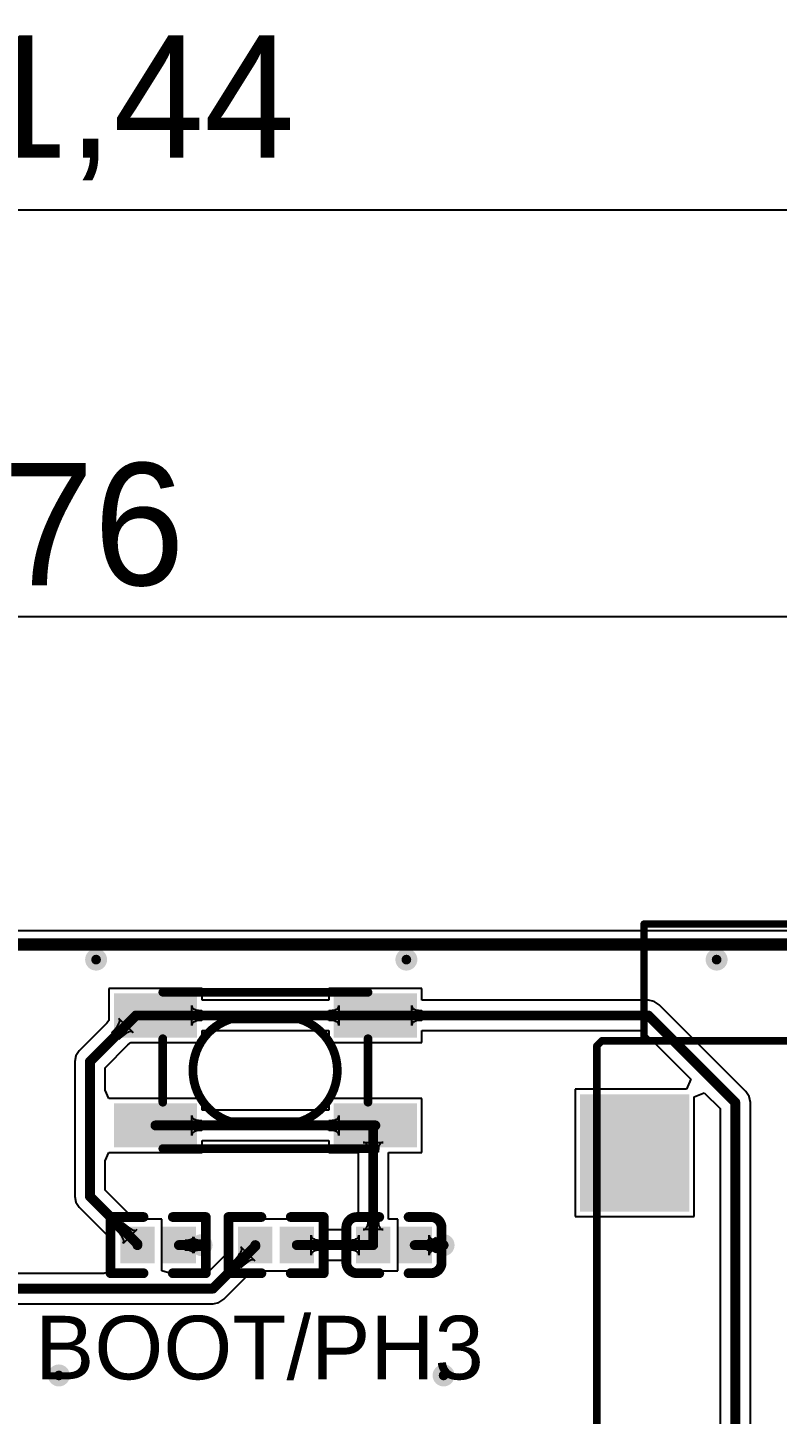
# Model space of a CAD drawing. Header units: millimetres. Extents: x -27 to 79, y -14 to 66.
# Drawn here: x 36.65 to 51.99, y 37.89 to 66.26 of the extents above; entities that cross this region are included whole.
import ezdxf

# ---------------------------------------------------------------- set-up
doc = ezdxf.new("R2010")
doc.units = ezdxf.units.MM
for name, color, linetype in [('BottomLayer', 5, 'Continuous'), ('BottomOverlay', 54, 'Continuous'), ('TopLayer', 1, 'Continuous'), ('TopOverlay', 2, 'Continuous'), ('TopPaste', 8, 'Continuous'), ('TopSolder', 216, 'Continuous'), ('ViaHoleLayer', 16, 'Continuous')]:
    doc.layers.add(name, color=color, linetype=linetype)
doc.styles.add('Arial', font='arial.ttf', dxfattribs={"height": 0.2})
doc.dimstyles.new('ISO-25', dxfattribs={"dimtxt": 2.5, "dimasz": 2.5, "dimexe": 1.25, "dimexo": 0.625, "dimtad": 1, "dimtxsty": 'Standard', "dimcen": 2.5, "dimadec": 0, "dimazin": 0, "dimtfac": 1, "dimtmove": 0, "dimatfit": 3, "dimfxl": 1, "dimarcsym": 0})

# ---------------------------------------------------------------- blocks, each defined once
blk = doc.blocks.new('*D1')
at = {"color": 0, "lineweight": -2, "transparency": 16777216}
for p, q in [((3.827021247335479e-17, 45.62499889999999), (6.405048652193768e-16, 55.46023716078378)), ((76.00000039999999, 45.62499889999999), (76.00000039999999, 55.46023716078378)), ((2.5, 54.21023716078378), (73.50000039999999, 54.21023716078378))]:
    blk.add_line(p, q, dxfattribs=at)
at = {"color": 0, "transparency": 16777216}
for points in [[(2.5, 54.62690382745044), (2.5, 53.79357049411711), (5.639644402726672e-16, 54.21023716078378)], [(73.50000039999999, 54.62690382745044), (73.50000039999999, 53.79357049411711), (76.00000039999999, 54.21023716078378)]]:
    blk.add_solid(points, dxfattribs=at)
at = {"layer": 'Defpoints', "color": 0, "transparency": 16777216}
for p in [(76.00000039999999, 54.21023716078378), (0, 44.99999889999999), (76.00000039999999, 44.99999889999999)]:
    blk.add_point(p, dxfattribs=at)
at = {"color": 0, "transparency": 16777216, "insert": (38.0000002, 56.08523716078378), "char_height": 2.5, "attachment_point": 5}
blk.add_mtext('76', dxfattribs=at)
blk = doc.blocks.new('*D4')
at = {"color": 0, "lineweight": -2, "transparency": 16777216}
for p, q in [((-2.78633936, 45.62499889999999), (-2.786339359999999, 63.78687572811548)), ((78.64996715999999, 46.48602587999999), (78.64996715999999, 63.78687572811548)), ((-0.286339359999999, 62.53687572811548), (76.14996715999999, 62.53687572811548))]:
    blk.add_line(p, q, dxfattribs=at)
at = {"color": 0, "transparency": 16777216}
for points in [[(-0.286339359999999, 62.95354239478214), (-0.286339359999999, 62.12020906144881), (-2.786339359999999, 62.53687572811548)], [(76.14996715999999, 62.95354239478214), (76.14996715999999, 62.12020906144881), (78.64996715999999, 62.53687572811548)]]:
    blk.add_solid(points, dxfattribs=at)
at = {"layer": 'Defpoints', "color": 0, "transparency": 16777216}
for p in [(78.64996715999999, 62.53687572811548), (78.64996715999999, 45.86102587999999), (-2.78633936, 44.99999889999999)]:
    blk.add_point(p, dxfattribs=at)
at = {"color": 0, "transparency": 16777216, "insert": (37.93181389999999, 64.6202090614488), "char_height": 2.5, "attachment_point": 5}
blk.add_mtext('81,44', dxfattribs=at)

msp = doc.modelspace()

# ---------------------------------------------------------------- hatches: boundary and pattern name
at = {"layer": 'BottomLayer'}
h = msp.add_hatch(color=5, dxfattribs=at)
edge = h.paths.add_edge_path()
edge.add_arc((38.0476506, 47.1916506), 0.22499828, 0, 360)
h = msp.add_hatch(color=5, dxfattribs=at)
edge = h.paths.add_edge_path()
edge.add_arc((44.3976506, 47.1916506), 0.22499828, 0, 360)
h = msp.add_hatch(color=5, dxfattribs=at)
edge = h.paths.add_edge_path()
edge.add_arc((50.74765059999999, 47.1916506), 0.22499828, 0, 360)
h = msp.add_hatch(color=5, dxfattribs=at)
edge = h.paths.add_edge_path()
edge.add_arc((40.2066506, 41.34964806), 0.22499828, 0, 360)
h = msp.add_hatch(color=5, dxfattribs=at)
edge = h.paths.add_edge_path()
edge.add_arc((45.1596506, 41.3496506), 0.22499828, 0, 360)
h = msp.add_hatch(color=5, dxfattribs=at)
edge = h.paths.add_edge_path()
edge.add_arc((37.2856506, 38.6826506), 0.22499828, 0, 360)
h = msp.add_hatch(color=5, dxfattribs=at)
edge = h.paths.add_edge_path()
edge.add_arc((45.1596506, 38.6826506), 0.22499828, 0, 360)
at = {"layer": 'TopLayer'}
h = msp.add_hatch(color=1, dxfattribs=at)
edge = h.paths.add_edge_path()
edge.add_arc((38.0476506, 47.1916506), 0.22499828, 0, 360)
h = msp.add_hatch(color=1, dxfattribs=at)
edge = h.paths.add_edge_path()
edge.add_arc((44.3976506, 47.1916506), 0.22499828, 0, 360)
h = msp.add_hatch(color=1, dxfattribs=at)
edge = h.paths.add_edge_path()
edge.add_arc((50.74765059999999, 47.1916506), 0.22499828, 0, 360)
for points in [[(38.51265221, 46.39865117), (40.01265175, 46.39865117), (40.01265175, 45.69865003), (38.51265221, 45.69865003)], [(43.01265083, 46.39865117), (44.51265037, 46.39865117), (44.51265037, 45.69865003), (43.01265083, 45.69865003)], [(50.08466233999999, 42.13565868), (48.05266234, 42.13565868), (48.05266234, 44.33565428), (50.08466233999999, 44.33565428)], [(38.51265221, 44.14865059), (40.01265175, 44.14865059), (40.01265175, 43.44864945), (38.51265221, 43.44864945)], [(43.01265083, 44.14865059), (44.51265037, 44.14865059), (44.51265037, 43.44864945), (43.01265083, 43.44864945)], [(38.59265332, 41.67465376), (39.19265212, 41.67465376), (39.19265212, 41.02465252), (38.59265332, 41.02465252)], [(39.44265416, 41.67465376), (40.04265296, 41.67465376), (40.04265296, 41.02465252), (39.44265416, 41.02465252)], [(41.60564703999999, 41.0246449), (41.00564824, 41.0246449), (41.00564824, 41.67464614), (41.60564703999999, 41.67464614)], [(42.45564788, 41.0246449), (41.85564908, 41.0246449), (41.85564908, 41.67464614), (42.45564788, 41.67464614)], [(43.41865332, 41.67465122), (44.01865212, 41.67465122), (44.01865212, 41.02464998), (43.41865332, 41.02464998)], [(44.26865416, 41.67465122), (44.86865295999999, 41.67465122), (44.86865295999999, 41.02464998), (44.26865416, 41.02464998)]]:
    msp.add_hatch(color=1, dxfattribs=at).paths.add_polyline_path(points)
h = msp.add_hatch(color=1, dxfattribs=at)
edge = h.paths.add_edge_path()
edge.add_arc((40.2066506, 41.34964806), 0.22499828, 0, 360)
h = msp.add_hatch(color=1, dxfattribs=at)
edge = h.paths.add_edge_path()
edge.add_arc((45.1596506, 41.3496506), 0.22499828, 0, 360)
h = msp.add_hatch(color=1, dxfattribs=at)
edge = h.paths.add_edge_path()
edge.add_arc((37.2856506, 38.6826506), 0.22499828, 0, 360)
h = msp.add_hatch(color=1, dxfattribs=at)
edge = h.paths.add_edge_path()
edge.add_arc((45.1596506, 38.6826506), 0.22499828, 0, 360)
at = {"layer": 'TopPaste'}
for points in [[(38.51265221, 46.39865117), (40.01265175, 46.39865117), (40.01265175, 45.69865003), (38.51265221, 45.69865003)], [(43.01265083, 46.39865117), (44.51265037, 46.39865117), (44.51265037, 45.69865003), (43.01265083, 45.69865003)], [(50.08466233999999, 42.13565868), (48.05266234, 42.13565868), (48.05266234, 44.33565428), (50.08466233999999, 44.33565428)], [(38.51265221, 44.14865059), (40.01265175, 44.14865059), (40.01265175, 43.44864945), (38.51265221, 43.44864945)], [(43.01265083, 44.14865059), (44.51265037, 44.14865059), (44.51265037, 43.44864945), (43.01265083, 43.44864945)], [(38.59265332, 41.67465376), (39.19265212, 41.67465376), (39.19265212, 41.02465252), (38.59265332, 41.02465252)], [(39.44265416, 41.67465376), (40.04265296, 41.67465376), (40.04265296, 41.02465252), (39.44265416, 41.02465252)], [(41.60564703999999, 41.0246449), (41.00564824, 41.0246449), (41.00564824, 41.67464614), (41.60564703999999, 41.67464614)], [(42.45564788, 41.0246449), (41.85564908, 41.0246449), (41.85564908, 41.67464614), (42.45564788, 41.67464614)], [(43.41865332, 41.67465122), (44.01865212, 41.67465122), (44.01865212, 41.02464998), (43.41865332, 41.02464998)], [(44.26865416, 41.67465122), (44.86865295999999, 41.67465122), (44.86865295999999, 41.02464998), (44.26865416, 41.02464998)]]:
    msp.add_hatch(color=8, dxfattribs=at).paths.add_polyline_path(points)
at = {"layer": 'TopSolder'}
for points in [[(38.41105220999999, 46.50025117), (40.11425175, 46.50025117), (40.11425175, 45.59705003), (38.41105220999999, 45.59705003)], [(42.91105082999999, 46.50025117), (44.61425037, 46.50025117), (44.61425037, 45.59705003), (42.91105082999999, 45.59705003)], [(50.18626233999999, 42.03405867999999), (47.95106234, 42.03405867999999), (47.95106234, 44.43725428), (50.18626233999999, 44.43725428)], [(38.41105220999999, 44.25025058999999), (40.11425175, 44.25025058999999), (40.11425175, 43.34704945), (38.41105220999999, 43.34704945)], [(42.91105082999999, 44.25025058999999), (44.61425037, 44.25025058999999), (44.61425037, 43.34704945), (42.91105082999999, 43.34704945)], [(38.54185332, 41.72545375999999), (39.24345212, 41.72545375999999), (39.24345212, 40.97385252), (38.54185332, 40.97385252)], [(39.39185415999999, 41.72545375999999), (40.09345295999999, 41.72545375999999), (40.09345295999999, 40.97385252), (39.39185415999999, 40.97385252)], [(41.65644704, 40.9738449), (40.95484824, 40.9738449), (40.95484824, 41.72544614), (41.65644704, 41.72544614)], [(42.50644788, 40.9738449), (41.80484908, 40.9738449), (41.80484908, 41.72544614), (42.50644788, 41.72544614)], [(43.36785331999999, 41.72545122), (44.06945212, 41.72545122), (44.06945212, 40.97384998), (43.36785331999999, 40.97384998)], [(44.21785416, 41.72545122), (44.91945295999999, 41.72545122), (44.91945295999999, 40.97384998), (44.21785416, 40.97384998)]]:
    msp.add_hatch(color=216, dxfattribs=at).paths.add_polyline_path(points)
at = {"layer": 'ViaHoleLayer'}
h = msp.add_hatch(color=16, dxfattribs=at)
edge = h.paths.add_edge_path()
edge.add_arc((38.0476506, 47.1916506), 0.0999998, 0, 360)
h = msp.add_hatch(color=16, dxfattribs=at)
edge = h.paths.add_edge_path()
edge.add_arc((44.3976506, 47.1916506), 0.0999998, 0, 360)
h = msp.add_hatch(color=16, dxfattribs=at)
edge = h.paths.add_edge_path()
edge.add_arc((50.74765059999999, 47.1916506), 0.0999998, 0, 360)
h = msp.add_hatch(color=16, dxfattribs=at)
edge = h.paths.add_edge_path()
edge.add_arc((40.2066506, 41.34964806), 0.0999998, 0, 360)
h = msp.add_hatch(color=16, dxfattribs=at)
edge = h.paths.add_edge_path()
edge.add_arc((45.1596506, 41.3496506), 0.0999998, 0, 360)
h = msp.add_hatch(color=16, dxfattribs=at)
edge = h.paths.add_edge_path()
edge.add_arc((37.2856506, 38.6826506), 0.0999998, 0, 360)
h = msp.add_hatch(color=16, dxfattribs=at)
edge = h.paths.add_edge_path()
edge.add_arc((45.1596506, 38.6826506), 0.0999998, 0, 360)

# ---------------------------------------------------------------- linework, layer by layer
at = {"layer": 'BottomLayer'}
msp.add_line((4.359447719999999, 47.78634588), (71.60885348, 47.78634588), dxfattribs=at)
at = {"layer": 'BottomOverlay', "const_width": 0.254}
msp.add_lwpolyline([(3.50000062, 47.499651), (72.49999978, 47.49999898)], dxfattribs=at)
at = {"layer": 'TopLayer'}
for p, q in [((4.359447719999999, 47.78634588), (71.60885348, 47.78634588)), ((40.21585048, 46.6018499), (38.30945348, 46.6018499)), ((38.30945348, 46.6018499), (38.30945348, 45.99376628)), ((40.21585048, 46.35942213999999), (40.21585048, 46.6018499)), ((44.71584909999999, 46.6018499), (42.8094521, 46.6018499)), ((42.8094521, 46.6018499), (42.8094521, 46.35942213999999)), ((44.71584909999999, 46.35942213999999), (44.71584909999999, 46.6018499)), ((40.00655448, 45.8454506), (40.00655448, 46.2518506)), ((40.00655448, 46.2518506), (40.00861696, 46.2325466)), ((42.8094521, 46.35942213999999), (40.21585048, 46.35942213999999)), ((43.01668562, 46.2325466), (43.0187481, 46.2518506)), ((43.0187481, 46.2518506), (43.0187481, 45.8454506)), ((44.5065531, 45.8454506), (44.5065531, 46.2518506)), ((44.5065531, 46.2518506), (44.50861558, 46.2325466)), ((49.35065059999999, 46.35942213999999), (44.71584909999999, 46.35942213999999)), ((49.46957848, 46.33576711999999), (49.35065059999999, 46.35942213999999)), ((49.5703987, 46.26839869999999), (49.46957848, 46.33576711999999)), ((51.34839869999999, 44.49040124), (49.5703987, 46.26839869999999)), ((38.30945348, 45.99376628), (38.30851876, 45.98906728)), ((38.30851876, 45.98906728), (38.30945348, 45.98436828)), ((38.30945348, 45.98436828), (38.30945348, 45.94262592)), ((38.52719498, 45.9732634), (38.51570148, 45.98906728)), ((38.51570148, 45.98906728), (38.80306946, 45.70169929999999)), ((38.532943, 45.95458424), (38.52719498, 45.9732634)), ((40.00861696, 46.2325466), (40.0148044, 46.21527459999999)), ((40.0148044, 46.21527459999999), (40.0251168, 46.2000346)), ((40.0251168, 46.2000346), (40.03955415999999, 46.1868266)), ((40.03955415999999, 46.1868266), (40.05811648, 46.1756506)), ((40.05811648, 46.1756506), (40.08080376, 46.1665066)), ((40.08080376, 46.1665066), (40.107616, 46.1593946)), ((40.107616, 46.1593946), (40.1385532, 46.1543146)), ((40.1385532, 46.1543146), (40.17361536, 46.15126659999999)), ((40.17361536, 46.15126659999999), (40.21280248, 46.1502506)), ((40.21280248, 46.1502506), (40.21280248, 45.9470506)), ((42.81250009999999, 46.1502506), (42.85168722, 46.15126659999999)), ((42.81250009999999, 45.9470506), (42.81250009999999, 46.1502506)), ((42.85168722, 46.15126659999999), (42.88674938, 46.1543146)), ((42.88674938, 46.1543146), (42.91768658, 46.1593946)), ((42.91768658, 46.1593946), (42.94449882, 46.1665066)), ((42.94449882, 46.1665066), (42.96718609999999, 46.1756506)), ((42.96718609999999, 46.1756506), (42.98574842, 46.1868266)), ((42.98574842, 46.1868266), (43.00018578, 46.2000346)), ((43.00018578, 46.2000346), (43.01049818, 46.21527459999999)), ((43.01049818, 46.21527459999999), (43.01668562, 46.2325466)), ((44.50861558, 46.2325466), (44.51480302, 46.21527459999999)), ((44.51480302, 46.21527459999999), (44.52511542, 46.2000346)), ((44.52511542, 46.2000346), (44.53955277999999, 46.1868266)), ((44.53955277999999, 46.1868266), (44.5581151, 46.1756506)), ((44.5581151, 46.1756506), (44.58080238, 46.1665066)), ((44.58080238, 46.1665066), (44.60761462, 46.1593946)), ((44.60761462, 46.1593946), (44.63855182, 46.1543146)), ((44.63855182, 46.1543146), (44.67361398, 46.15126659999999)), ((44.67361398, 46.15126659999999), (44.7128011, 46.1502506)), ((44.7128011, 46.1502506), (44.7128011, 45.9470506)), ((38.2672336, 45.89272762), (37.7009025, 45.32639652)), ((38.30945348, 45.94262592), (38.2672336, 45.89272762)), ((38.37201622, 45.70169929999999), (38.41224982, 45.743368)), ((38.51570148, 45.55801404), (38.37201622, 45.70169929999999)), ((38.41224982, 45.743368), (38.47547042, 45.81808464)), ((38.47547042, 45.81808464), (38.49845996, 45.85113004)), ((38.49845996, 45.85113004), (38.51570148, 45.88130524)), ((38.51570148, 45.88130524), (38.52719498, 45.90860516)), ((38.52719498, 45.90860516), (38.532943, 45.9330298)), ((38.532943, 45.9330298), (38.532943, 45.95458424)), ((38.66513222, 45.68445778), (38.63208682, 45.66146824)), ((38.69530742, 45.70169929999999), (38.66513222, 45.68445778)), ((38.72260734, 45.7131928), (38.69530742, 45.70169929999999)), ((38.74703198, 45.71894081999999), (38.72260734, 45.7131928)), ((38.76858642, 45.71894081999999), (38.74703198, 45.71894081999999)), ((38.78726558, 45.7131928), (38.76858642, 45.71894081999999)), ((38.80306946, 45.70169929999999), (38.78726558, 45.7131928)), ((40.00861696, 45.8647546), (40.00655448, 45.8454506)), ((40.0148044, 45.8820266), (40.00861696, 45.8647546)), ((40.0251168, 45.89726659999999), (40.0148044, 45.8820266)), ((40.03955415999999, 45.91047459999999), (40.0251168, 45.89726659999999)), ((40.05811648, 45.9216506), (40.03955415999999, 45.91047459999999)), ((40.08080376, 45.9307946), (40.05811648, 45.9216506)), ((40.107616, 45.9379066), (40.08080376, 45.9307946)), ((40.1385532, 45.9429866), (40.107616, 45.9379066)), ((40.17361536, 45.9460346), (40.1385532, 45.9429866)), ((40.21280248, 45.9470506), (40.17361536, 45.9460346)), ((40.21585048, 45.4954513), (40.21585048, 45.73787906)), ((40.21585048, 45.73787906), (42.8094521, 45.73787906)), ((42.8094521, 45.73787906), (42.8094521, 45.4954513)), ((42.85168722, 45.9460346), (42.81250009999999, 45.9470506)), ((42.88674938, 45.9429866), (42.85168722, 45.9460346)), ((42.91768658, 45.9379066), (42.88674938, 45.9429866)), ((42.94449882, 45.9307946), (42.91768658, 45.9379066)), ((42.96718609999999, 45.9216506), (42.94449882, 45.9307946)), ((42.98574842, 45.91047459999999), (42.96718609999999, 45.9216506)), ((43.00018578, 45.89726659999999), (42.98574842, 45.91047459999999)), ((43.01049818, 45.8820266), (43.00018578, 45.89726659999999)), ((43.01668562, 45.8647546), (43.01049818, 45.8820266)), ((43.0187481, 45.8454506), (43.01668562, 45.8647546)), ((44.50861558, 45.8647546), (44.5065531, 45.8454506)), ((44.51480302, 45.8820266), (44.50861558, 45.8647546)), ((44.52511542, 45.89726659999999), (44.51480302, 45.8820266)), ((44.53955277999999, 45.91047459999999), (44.52511542, 45.89726659999999)), ((44.5581151, 45.9216506), (44.53955277999999, 45.91047459999999)), ((44.58080238, 45.9307946), (44.5581151, 45.9216506)), ((44.60761462, 45.9379066), (44.58080238, 45.9307946)), ((44.63855182, 45.9429866), (44.60761462, 45.9379066)), ((44.67361398, 45.9460346), (44.63855182, 45.9429866)), ((44.7128011, 45.9470506), (44.67361398, 45.9460346)), ((44.71584909999999, 45.4954513), (44.71584909999999, 45.73787906)), ((44.71584909999999, 45.73787906), (49.22192594, 45.73787906)), ((49.22192594, 45.73787906), (50.21774818, 44.74205428)), ((38.23142214, 44.97792376), (38.69890151999999, 45.44540314)), ((38.5961636, 45.63273067999999), (38.51570148, 45.55801404)), ((38.63208682, 45.66146824), (38.5961636, 45.63273067999999)), ((38.69890151999999, 45.44540314), (38.73155068, 45.47572058)), ((38.73155068, 45.47572058), (38.75607692, 45.49534207999999)), ((38.75607692, 45.49534207999999), (38.7562344, 45.4954513)), ((38.7562344, 45.4954513), (38.79837046, 45.4954513)), ((38.79837046, 45.4954513), (38.80306946, 45.49451658)), ((38.80306946, 45.49451658), (38.80776846, 45.4954513)), ((38.80776846, 45.4954513), (40.21585048, 45.4954513)), ((42.8094521, 45.4954513), (44.71584909999999, 45.4954513)), ((37.63353408, 45.22557629999999), (37.60987906, 45.10664842)), ((37.7009025, 45.32639652), (37.63353408, 45.22557629999999)), ((37.60987906, 45.10664842), (37.60987906, 42.34665648)), ((38.23142214, 44.52272782), (38.23142214, 44.97792376)), ((50.21774818, 44.74205428), (50.1335802, 44.53885428)), ((38.30945602, 44.35184932), (38.23142214, 44.52272782)), ((40.21585048, 44.35184932), (38.30945602, 44.35184932)), ((40.21585048, 44.10942156), (40.21585048, 44.35184932)), ((44.71584909999999, 44.35184932), (42.8094521, 44.35184932)), ((42.8094521, 44.35184932), (42.8094521, 44.10942156)), ((44.71584909999999, 43.24545071999999), (44.71584909999999, 44.35184932)), ((50.1335802, 44.53885428), (47.84946234, 44.53885428)), ((47.84946234, 44.53885428), (47.84946234, 41.93245868)), ((50.28786234, 44.38457214), (50.49106233999999, 44.46874012)), ((50.28786234, 41.93245868), (50.28786234, 44.38457214)), ((50.49106233999999, 44.46874012), (50.81787906, 44.1419234)), ((51.41576712, 44.38957848), (51.34839869999999, 44.49040124)), ((51.43942214, 44.2706506), (51.41576712, 44.38957848)), ((51.43942214, 34.62037526), (51.43942214, 44.2706506)), ((40.00655448, 43.59545001999999), (40.00655448, 44.00185002)), ((40.00655448, 44.00185002), (40.00861696, 43.98254602)), ((40.00861696, 43.98254602), (40.0148044, 43.96527402)), ((42.8094521, 44.10942156), (40.21585048, 44.10942156)), ((43.01049818, 43.96527402), (43.01668562, 43.98254602)), ((43.01668562, 43.98254602), (43.0187481, 44.00185002)), ((43.0187481, 44.00185002), (43.0187481, 43.59545001999999)), ((50.81787906, 44.1419234), (50.81787906, 34.53884888)), ((40.0148044, 43.96527402), (40.0251168, 43.95003402)), ((40.0251168, 43.95003402), (40.03955415999999, 43.93682602)), ((40.03955415999999, 43.93682602), (40.05811648, 43.92565002)), ((40.05811648, 43.92565002), (40.08080376, 43.91650601999999)), ((40.08080376, 43.91650601999999), (40.107616, 43.90939402)), ((40.107616, 43.90939402), (40.1385532, 43.90431401999999)), ((40.1385532, 43.90431401999999), (40.17361536, 43.90126601999999)), ((40.17361536, 43.69603401999999), (40.1385532, 43.69298602)), ((40.17361536, 43.90126601999999), (40.21280248, 43.90025001999999)), ((40.21280248, 43.69705002), (40.17361536, 43.69603401999999)), ((40.21280248, 43.90025001999999), (40.21280248, 43.69705002)), ((42.81250009999999, 43.90025001999999), (42.85168722, 43.90126601999999)), ((42.81250009999999, 43.69705002), (42.81250009999999, 43.90025001999999)), ((42.85168722, 43.69603401999999), (42.81250009999999, 43.69705002)), ((42.85168722, 43.90126601999999), (42.88674938, 43.90431401999999)), ((42.88674938, 43.69298602), (42.85168722, 43.69603401999999)), ((42.88674938, 43.90431401999999), (42.91768658, 43.90939402)), ((42.91768658, 43.90939402), (42.94449882, 43.91650601999999)), ((42.94449882, 43.91650601999999), (42.96718609999999, 43.92565002)), ((42.96718609999999, 43.92565002), (42.98574842, 43.93682602)), ((42.98574842, 43.93682602), (43.00018578, 43.95003402)), ((43.00018578, 43.95003402), (43.01049818, 43.96527402)), ((40.00861696, 43.61475402), (40.00655448, 43.59545001999999)), ((40.0148044, 43.63202602), (40.00861696, 43.61475402)), ((40.0251168, 43.64726602), (40.0148044, 43.63202602)), ((40.03955415999999, 43.66047402), (40.0251168, 43.64726602)), ((40.05811648, 43.67165002), (40.03955415999999, 43.66047402)), ((40.08080376, 43.68079402), (40.05811648, 43.67165002)), ((40.107616, 43.68790602), (40.08080376, 43.68079402)), ((40.1385532, 43.69298602), (40.107616, 43.68790602)), ((40.21585048, 43.24545071999999), (40.21585048, 43.48787847999999)), ((40.21585048, 43.48787847999999), (42.8094521, 43.48787847999999)), ((42.8094521, 43.48787847999999), (42.8094521, 43.24545071999999)), ((42.91768658, 43.68790602), (42.88674938, 43.69298602)), ((42.94449882, 43.68079402), (42.91768658, 43.68790602)), ((42.96718609999999, 43.67165002), (42.94449882, 43.68079402)), ((42.98574842, 43.66047402), (42.96718609999999, 43.67165002)), ((43.00018578, 43.64726602), (42.98574842, 43.66047402)), ((43.01049818, 43.63202602), (43.00018578, 43.64726602)), ((43.01668562, 43.61475402), (43.01049818, 43.63202602)), ((43.0187481, 43.59545001999999), (43.01668562, 43.61475402)), ((43.53475672, 43.44966672), (43.51545272, 43.45169872)), ((43.51545272, 43.45169872), (43.92185272, 43.45169872)), ((43.55202872, 43.44357072), (43.53475672, 43.44966672)), ((43.56726872, 43.43341072), (43.55202872, 43.44357072)), ((43.58047671999999, 43.41918672), (43.56726872, 43.43341072)), ((43.59165272, 43.40089872), (43.58047671999999, 43.41918672)), ((43.85682872, 43.41918672), (43.84565272, 43.40089872)), ((43.87003671999999, 43.43341072), (43.85682872, 43.41918672)), ((43.88527671999999, 43.44357072), (43.87003671999999, 43.43341072)), ((43.90254872, 43.44966672), (43.88527671999999, 43.44357072)), ((43.92185272, 43.45169872), (43.90254872, 43.44966672)), ((38.23142214, 43.07457221999999), (38.30945602, 43.24545071999999)), ((38.30945602, 43.24545071999999), (40.21585048, 43.24545071999999)), ((42.8094521, 43.24545071999999), (43.40788118, 43.24545071999999)), ((43.40788118, 43.24545071999999), (43.40788118, 41.87785122)), ((43.60079672, 43.37854672), (43.59165272, 43.40089872)), ((43.60790872, 43.35213072), (43.60079672, 43.37854672)), ((43.61298872, 43.32165072), (43.60790872, 43.35213072)), ((43.61603672, 43.28710672), (43.61298872, 43.32165072)), ((43.61705272, 43.24849872), (43.61603672, 43.28710672)), ((43.82025272, 43.24849872), (43.61705272, 43.24849872)), ((43.82126872, 43.28710672), (43.82025272, 43.24849872)), ((43.82431672, 43.32165072), (43.82126872, 43.28710672)), ((43.82939672, 43.35213072), (43.82431672, 43.32165072)), ((43.83650872, 43.37854672), (43.82939672, 43.35213072)), ((43.84565272, 43.40089872), (43.83650872, 43.37854672)), ((44.02942426, 41.87785122), (44.02942426, 43.24545071999999)), ((44.02942426, 43.24545071999999), (44.71584909999999, 43.24545071999999)), ((38.23142214, 42.47538114), (38.23142214, 43.07457221999999)), ((37.60987906, 42.34665648), (37.63353408, 42.2277286)), ((38.78763134, 41.91917448), (38.23142214, 42.47538114)), ((37.63353408, 42.2277286), (37.7009025, 42.12690838)), ((37.7009025, 42.12690838), (38.34059895999999, 41.48720938)), ((38.45201606, 41.67160576), (38.59570132, 41.81529102)), ((38.59570132, 41.81529102), (38.63764433999999, 41.77475262)), ((38.63764433999999, 41.77475262), (38.71272673999999, 41.71092242)), ((38.71272673999999, 41.71092242), (38.74586358, 41.68762808)), ((38.83623424, 41.87785375999999), (38.78763134, 41.91917448)), ((39.39585211999999, 41.87785375999999), (38.83623424, 41.87785375999999)), ((39.39585211999999, 40.82145506), (39.39585211999999, 41.87785375999999)), ((42.65884788, 41.87784614), (40.80244824, 41.87784614)), ((40.80244824, 41.87784614), (40.80244824, 41.26822582)), ((42.65884788, 41.66041705999999), (42.65884788, 41.87784614)), ((43.40788118, 41.87785122), (43.21545331999999, 41.87785122)), ((43.21545331999999, 41.87785122), (43.21545331999999, 41.66041705999999)), ((43.58047671999999, 41.7015549), (43.59165272, 41.72011722)), ((43.59165272, 41.72011722), (43.60079672, 41.7428045)), ((43.60079672, 41.7428045), (43.60790872, 41.76961674)), ((43.60790872, 41.76961674), (43.61298872, 41.80055394)), ((43.61298872, 41.80055394), (43.61603672, 41.8356161)), ((43.61603672, 41.8356161), (43.61705272, 41.87480322)), ((43.61705272, 41.87480322), (43.82025272, 41.87480322)), ((43.82025272, 41.87480322), (43.82126872, 41.8356161)), ((43.82126872, 41.8356161), (43.82431672, 41.80055394)), ((43.82431672, 41.80055394), (43.82939672, 41.76961674)), ((43.82939672, 41.76961674), (43.83650872, 41.7428045)), ((43.83650872, 41.7428045), (43.84565272, 41.72011722)), ((43.84565272, 41.72011722), (43.85682872, 41.7015549)), ((44.22185212, 41.87785122), (44.02942426, 41.87785122)), ((44.22185212, 40.82144998), (44.22185212, 41.87785122)), ((47.84946234, 41.93245868), (50.28786234, 41.93245868)), ((38.34059895999999, 41.48720938), (38.37060398, 41.45496661999999)), ((38.37060398, 41.45496661999999), (38.38945332, 41.43155036)), ((38.38945332, 41.43155036), (38.38945332, 40.82145506)), ((38.5273423, 41.59065596), (38.45201606, 41.67160576)), ((38.55638466, 41.55458034), (38.5273423, 41.59065596)), ((38.579679, 41.5214435), (38.55638466, 41.55458034)), ((38.59722531999999, 41.49123781999999), (38.579679, 41.5214435)), ((38.60902361999999, 41.46396838), (38.59722531999999, 41.49123781999999)), ((38.8830693, 41.66855776), (38.59874932, 41.38423778)), ((38.61507644, 41.43963518), (38.60902361999999, 41.46396838)), ((38.61538124, 41.41823314), (38.61507644, 41.43963518)), ((38.74586358, 41.68762808), (38.77606926, 41.67008176)), ((38.77606926, 41.67008176), (38.8033387, 41.65828346)), ((38.8033387, 41.65828346), (38.8276719, 41.65223064)), ((38.8276719, 41.65223064), (38.84907394, 41.65192584)), ((38.84907394, 41.65192584), (38.86753974, 41.65736906)), ((38.86753974, 41.65736906), (38.8830693, 41.66855776)), ((39.87089562, 41.45124806), (39.89429664, 41.45180686)), ((39.87089562, 41.24804806), (39.87089562, 41.45124806)), ((39.89429664, 41.45180686), (39.93716929999999, 41.4562798)), ((39.93716929999999, 41.4562798), (39.95664348, 41.4601914)), ((39.95664348, 41.4601914), (39.97480448, 41.46522313999999)), ((39.97480448, 41.46522313999999), (39.99165737999999, 41.47137248)), ((39.99165737999999, 41.47137248), (40.00719964, 41.47863941999999)), ((40.00719964, 41.47863941999999), (40.02143126, 41.48702395999999)), ((40.02143126, 41.48702395999999), (40.03435477999999, 41.4965261)), ((40.03435477999999, 41.4965261), (40.04596766, 41.50714838)), ((40.03655696, 41.18260241999999), (40.03655696, 41.5166937)), ((40.03655696, 41.5166937), (40.03825876, 41.50425786)), ((40.03825876, 41.50425786), (40.04336162, 41.49313266)), ((40.04336162, 41.49313266), (40.05186554, 41.48331555999999)), ((40.04596766, 41.50714838), (40.04596766, 41.19214774)), ((40.05186554, 41.48331555999999), (40.06377306, 41.47480909999999)), ((40.06377306, 41.47480909999999), (40.07908164, 41.46760819999999)), ((40.07908164, 41.46760819999999), (40.09779128, 41.46172048)), ((40.09779128, 41.46172048), (40.11990197999999, 41.45713832)), ((40.11990197999999, 41.45713832), (40.14541628, 41.4538668)), ((40.14541628, 41.4538668), (40.17433164, 41.45190338)), ((40.17433164, 41.45190338), (40.2066506, 41.45124806)), ((40.2066506, 41.45124806), (40.2066506, 41.24804806)), ((42.44955188, 41.14644551999999), (42.44955188, 41.55284552)), ((42.44955188, 41.55284552), (42.45161435999999, 41.53354152)), ((42.45161435999999, 41.53354152), (42.4578018, 41.51626952)), ((42.4578018, 41.51626952), (42.4681142, 41.50102952)), ((42.4681142, 41.50102952), (42.48255156, 41.48782152)), ((42.48255156, 41.48782152), (42.50111388, 41.47664552)), ((42.50111388, 41.47664552), (42.52380116, 41.46750152)), ((42.52380116, 41.46750152), (42.5506134, 41.46038952)), ((42.5506134, 41.46038952), (42.5815506, 41.45530952)), ((42.5815506, 41.45530952), (42.61661276, 41.45226151999999)), ((42.61661276, 41.45226151999999), (42.65579988, 41.45124551999999)), ((42.65579988, 41.45124551999999), (42.65579988, 41.24804552)), ((43.21545331999999, 41.66041705999999), (42.65884788, 41.66041705999999)), ((43.21850131999999, 41.45124551999999), (43.25768844, 41.45226151999999)), ((43.21850131999999, 41.24804552), (43.21850131999999, 41.45124551999999)), ((43.25768844, 41.45226151999999), (43.2927506, 41.45530952)), ((43.2927506, 41.45530952), (43.32368779999999, 41.46038952)), ((43.32368779999999, 41.46038952), (43.35050003999999, 41.46750152)), ((43.35050003999999, 41.46750152), (43.37318732, 41.47664552)), ((43.37318732, 41.47664552), (43.39174964, 41.48782152)), ((43.39174964, 41.48782152), (43.406187, 41.50102952)), ((43.406187, 41.50102952), (43.4164994, 41.51626952)), ((43.4164994, 41.51626952), (43.42268684, 41.53354152)), ((43.42268684, 41.53354152), (43.42474932, 41.55284552)), ((43.42474932, 41.55284552), (43.42474932, 41.14644551999999)), ((43.51545272, 41.66855522), (43.53475672, 41.67061769999999)), ((43.92185272, 41.66855522), (43.51545272, 41.66855522)), ((43.53475672, 41.67061769999999), (43.55202872, 41.67680514)), ((43.55202872, 41.67680514), (43.56726872, 41.68711754)), ((43.56726872, 41.68711754), (43.58047671999999, 41.7015549)), ((43.85682872, 41.7015549), (43.87003671999999, 41.68711754)), ((43.87003671999999, 41.68711754), (43.88527671999999, 41.67680514)), ((43.88527671999999, 41.67680514), (43.90254872, 41.67061769999999)), ((43.90254872, 41.67061769999999), (43.92185272, 41.66855522)), ((44.82389561999999, 41.4512506), (44.84729664, 41.45180939999999)), ((44.82389561999999, 41.2480506), (44.82389561999999, 41.4512506)), ((44.84729664, 41.45180939999999), (44.8901693, 41.45628234)), ((44.86255696, 41.1464506), (44.86255696, 41.5528506)), ((44.86255696, 41.5528506), (44.86461944, 41.53354659999999)), ((44.86461944, 41.53354659999999), (44.87080688, 41.5162746)), ((44.87080688, 41.5162746), (44.88111928, 41.5010346)), ((44.88111928, 41.5010346), (44.89555664, 41.4878266)), ((44.8901693, 41.45628234), (44.90964348, 41.46019394)), ((44.89555664, 41.4878266), (44.91411896, 41.47665059999999)), ((44.90964348, 41.46019394), (44.92780448, 41.46522568)), ((44.91411896, 41.47665059999999), (44.93680624, 41.4675066)), ((44.92780448, 41.46522568), (44.94465738, 41.47137502)), ((44.93680624, 41.4675066), (44.96361847999999, 41.46039459999999)), ((44.94465738, 41.47137502), (44.96019964, 41.47864196)), ((44.96019964, 41.47864196), (44.97443126, 41.4870265)), ((44.96361847999999, 41.46039459999999), (44.99455568, 41.45531459999999)), ((44.97443126, 41.4870265), (44.98735478, 41.49652864)), ((44.98735478, 41.49652864), (44.99896766, 41.50715092)), ((44.99455568, 41.45531459999999), (45.02961784, 41.4522666)), ((44.99896766, 41.50715092), (44.99896766, 41.19215028)), ((45.02961784, 41.4522666), (45.06880495999999, 41.4512506)), ((45.06880495999999, 41.4512506), (45.06880495999999, 41.2480506)), ((38.59874932, 41.38423778), (38.60993801999999, 41.39976734)), ((38.60993801999999, 41.39976734), (38.61538124, 41.41823314)), ((39.89429664, 41.24748925999999), (39.87089562, 41.24804806)), ((39.91638955999999, 41.24581286), (39.89429664, 41.24748925999999)), ((39.93716929999999, 41.24301632), (39.91638955999999, 41.24581286)), ((39.95664348, 41.23910472), (39.93716929999999, 41.24301632)), ((39.97480448, 41.23407298), (39.95664348, 41.23910472)), ((39.99165737999999, 41.22792364), (39.97480448, 41.23407298)), ((40.00719964, 41.2206567), (39.99165737999999, 41.22792364)), ((40.02143126, 41.21227216), (40.00719964, 41.2206567)), ((40.03435477999999, 41.20277002), (40.02143126, 41.21227216)), ((40.04596766, 41.19214774), (40.03435477999999, 41.20277002)), ((40.03825876, 41.19503826), (40.03655696, 41.18260241999999)), ((40.04336162, 41.20616346), (40.03825876, 41.19503826)), ((40.05186554, 41.21598056), (40.04336162, 41.20616346)), ((40.06377306, 41.22448702), (40.05186554, 41.21598056)), ((40.07908164, 41.23168792), (40.06377306, 41.22448702)), ((40.09779128, 41.23757564), (40.07908164, 41.23168792)), ((40.11990197999999, 41.2421578), (40.09779128, 41.23757564)), ((40.17433164, 41.24739274), (40.11990197999999, 41.2421578)), ((40.2066506, 41.24804806), (40.17433164, 41.24739274)), ((40.76111736, 41.21961022), (40.31292928, 40.77142214)), ((40.80244824, 41.26822582), (40.76111736, 41.21961022)), ((40.90554938, 41.06963592), (40.96937957999999, 41.14471832)), ((40.96937957999999, 41.14471832), (40.99267391999999, 41.17785516)), ((40.99267391999999, 41.17785516), (41.01022024, 41.20806084)), ((41.01022024, 41.20806084), (41.02201854, 41.23533028)), ((41.02293294, 41.29953131999999), (41.01174424, 41.31506088)), ((41.01174424, 41.31506088), (41.29606422, 41.0307409)), ((41.02201854, 41.23533028), (41.02807136, 41.25966348)), ((41.02837615999999, 41.28106552), (41.02293294, 41.29953131999999)), ((41.02807136, 41.25966348), (41.02837615999999, 41.28106552)), ((42.45161435999999, 41.16574952), (42.44955188, 41.14644551999999)), ((42.4578018, 41.18302152), (42.45161435999999, 41.16574952)), ((42.4681142, 41.19826152), (42.4578018, 41.18302152)), ((42.48255156, 41.21146952), (42.4681142, 41.19826152)), ((42.50111388, 41.22264552), (42.48255156, 41.21146952)), ((42.52380116, 41.23178951999999), (42.50111388, 41.22264552)), ((42.5506134, 41.23890152), (42.52380116, 41.23178951999999)), ((42.5815506, 41.24398152), (42.5506134, 41.23890152)), ((42.61661276, 41.24702952), (42.5815506, 41.24398152)), ((42.65579988, 41.24804552), (42.61661276, 41.24702952)), ((43.25768844, 41.24702952), (43.21850131999999, 41.24804552)), ((43.2927506, 41.24398152), (43.25768844, 41.24702952)), ((43.32368779999999, 41.23890152), (43.2927506, 41.24398152)), ((43.35050003999999, 41.23178951999999), (43.32368779999999, 41.23890152)), ((43.37318732, 41.22264552), (43.35050003999999, 41.23178951999999)), ((43.39174964, 41.21146952), (43.37318732, 41.22264552)), ((43.406187, 41.19826152), (43.39174964, 41.21146952)), ((43.4164994, 41.18302152), (43.406187, 41.19826152)), ((43.42268684, 41.16574952), (43.4164994, 41.18302152)), ((43.42474932, 41.14644551999999), (43.42268684, 41.16574952)), ((44.84729664, 41.2474918), (44.82389561999999, 41.2480506)), ((44.86938955999999, 41.2458154), (44.84729664, 41.2474918)), ((44.86461944, 41.16575459999999), (44.86255696, 41.1464506)), ((44.87080688, 41.1830266), (44.86461944, 41.16575459999999)), ((44.8901693, 41.24301886), (44.86938955999999, 41.2458154)), ((44.88111928, 41.1982666), (44.87080688, 41.1830266)), ((44.89555664, 41.2114746), (44.88111928, 41.1982666)), ((44.90964348, 41.23910726), (44.8901693, 41.24301886)), ((44.91411896, 41.22265059999999), (44.89555664, 41.2114746)), ((44.92780448, 41.23407552), (44.90964348, 41.23910726)), ((44.93680624, 41.2317946), (44.91411896, 41.22265059999999)), ((44.94465738, 41.22792618), (44.92780448, 41.23407552)), ((44.96361847999999, 41.2389066), (44.93680624, 41.2317946)), ((44.96019964, 41.22065924), (44.94465738, 41.22792618)), ((44.97443126, 41.2122747), (44.96019964, 41.22065924)), ((44.99455568, 41.2439866), (44.96361847999999, 41.2389066)), ((44.98735478, 41.20277256), (44.97443126, 41.2122747)), ((44.99896766, 41.19215028), (44.98735478, 41.20277256)), ((45.02961784, 41.2470346), (44.99455568, 41.2439866)), ((45.06880495999999, 41.2480506), (45.02961784, 41.2470346)), ((40.86501098, 41.0276929), (40.90554938, 41.06963592)), ((41.00869624, 40.88400764), (40.86501098, 41.0276929)), ((41.08964604, 40.95933388), (41.00869624, 40.88400764)), ((41.12572166, 40.98837623999999), (41.08964604, 40.95933388)), ((41.15885849999999, 41.01167058), (41.12572166, 40.98837623999999)), ((41.18906418, 41.02921689999999), (41.15885849999999, 41.01167058)), ((41.21633361999999, 41.0410152), (41.18906418, 41.02921689999999)), ((41.24066681999999, 41.04706802), (41.21633361999999, 41.0410152)), ((41.26206886, 41.04737282), (41.24066681999999, 41.04706802)), ((41.28053466, 41.0419296), (41.26206886, 41.04737282)), ((41.29606422, 41.0307409), (41.28053466, 41.0419296)), ((42.65884788, 40.8214449), (42.65884788, 41.03887398)), ((42.65884788, 41.03887398), (43.21545331999999, 41.03887398)), ((43.21545331999999, 41.03887398), (43.21545331999999, 40.82144998)), ((38.20697464, 40.77142214), (30.31232952, 40.77142214)), ((38.38945332, 40.82145506), (38.20697464, 40.77142214)), ((39.5783308, 40.77142214), (39.39585211999999, 40.82145506)), ((40.31292928, 40.77142214), (39.5783308, 40.77142214)), ((40.66140204, 40.2409025), (41.19306722, 40.77256768)), ((41.19306722, 40.77256768), (41.22533538, 40.80259556)), ((41.22533538, 40.80259556), (41.24875163999999, 40.8214449)), ((41.24875163999999, 40.8214449), (42.65884788, 40.8214449)), ((43.21545331999999, 40.82144998), (44.22185212, 40.82144998)), ((28.98836214, 40.14987906), (40.44165393999999, 40.14987906)), ((40.44165393999999, 40.14987906), (40.56058182, 40.17353408)), ((40.56058182, 40.17353408), (40.66140204, 40.2409025))]:
    msp.add_line(p, q, dxfattribs=at)
at = {"layer": 'TopLayer', "const_width": 0.2032}
for points in [[(37.92065059999999, 45.10664842), (38.86265278, 46.0486506)], [(38.86265278, 46.0486506), (39.69865314, 46.0486506)], [(39.69865314, 46.0486506), (43.7626506, 46.0486506)], [(43.7626506, 46.0486506), (49.35065059999999, 46.0486506)], [(49.35065059999999, 46.0486506), (51.12865059999999, 44.2706506)], [(37.92065059999999, 42.34665648), (37.92065059999999, 45.10664842)], [(51.12865059999999, 34.4916506), (51.12865059999999, 44.2706506)], [(39.26265198, 43.79865002), (43.7626506, 43.79865002)], [(43.71865272, 43.75465214), (43.7626506, 43.79865002)], [(43.71865272, 41.3496506), (43.71865272, 43.75465214)], [(37.92065059999999, 42.34665648), (38.89265272, 41.37465435999999)], [(38.89265272, 41.34965314), (38.89265272, 41.37465435999999)], [(39.74265355999999, 41.34965314), (39.74265864, 41.34964806)], [(39.74265864, 41.34964806), (40.2066506, 41.34964806)], [(40.44165393999999, 40.4606506), (41.30564764, 41.3246443)], [(41.30564764, 41.3246443), (41.30564764, 41.34964552)], [(42.15564848, 41.34964552), (43.71864763999999, 41.34964552)], [(43.71864763999999, 41.34964552), (43.71865272, 41.3496506)], [(44.56865356, 41.3496506), (45.1596506, 41.3496506)], [(28.7766506, 40.4606506), (40.44165393999999, 40.4606506)]]:
    msp.add_lwpolyline(points, dxfattribs=at)
at = {"layer": 'TopLayer', "const_width": 0.1016}
for points in [[(38.81185278, 46.0486506, 1), (38.91345277999999, 46.0486506, 1)], [(38.81185278, 46.0486506, 1), (38.91345277999999, 46.0486506, 1)], [(39.64785314, 46.0486506, 1), (39.74945313999999, 46.0486506, 1)], [(39.64785314, 46.0486506, 1), (39.74945313999999, 46.0486506, 1)], [(43.7118506, 46.0486506, 1), (43.8134506, 46.0486506, 1)], [(43.7118506, 46.0486506, 1), (43.8134506, 46.0486506, 1)], [(49.2998506, 46.0486506, 1), (49.4014506, 46.0486506, 1)], [(49.2998506, 46.0486506, 1), (49.4014506, 46.0486506, 1)], [(37.8698506, 45.10664842, 1), (37.9714506, 45.10664842, 1)], [(37.8698506, 45.10664842, 1), (37.9714506, 45.10664842, 1)], [(51.0778506, 44.2706506, 1), (51.1794506, 44.2706506, 1)], [(51.0778506, 44.2706506, 1), (51.1794506, 44.2706506, 1)], [(39.21185198, 43.79865002, 1), (39.31345198, 43.79865002, 1)], [(43.66785272, 43.75465214, 1), (43.76945272, 43.75465214, 1)], [(43.66785272, 43.75465214, 1), (43.76945272, 43.75465214, 1)], [(43.7118506, 43.79865002, 1), (43.8134506, 43.79865002, 1)], [(43.7118506, 43.79865002, 1), (43.8134506, 43.79865002, 1)], [(37.8698506, 42.34665648, 1), (37.9714506, 42.34665648, 1)], [(37.8698506, 42.34665648, 1), (37.9714506, 42.34665648, 1)], [(38.84185272, 41.37465435999999, 1), (38.94345272, 41.37465435999999, 1)], [(38.84185272, 41.37465435999999, 1), (38.94345272, 41.37465435999999, 1)], [(38.84185272, 41.34965314, 1), (38.94345272, 41.34965314, 1)], [(39.69185356, 41.34965314, 1), (39.79345356, 41.34965314, 1)], [(39.69185864, 41.34964806, 1), (39.79345864, 41.34964806, 1)], [(39.69185864, 41.34964806, 1), (39.79345864, 41.34964806, 1)], [(40.1558506, 41.34964806, 1), (40.2574506, 41.34964806, 1)], [(41.25484763999999, 41.34964552, 1), (41.35644764, 41.34964552, 1)], [(41.25484763999999, 41.3246443, 1), (41.35644764, 41.3246443, 1)], [(41.25484763999999, 41.3246443, 1), (41.35644764, 41.3246443, 1)], [(42.10484848, 41.34964552, 1), (42.20644848, 41.34964552, 1)], [(43.66784764, 41.34964552, 1), (43.76944764, 41.34964552, 1)], [(43.66784764, 41.34964552, 1), (43.76944764, 41.34964552, 1)], [(43.66785272, 41.3496506, 1), (43.76945272, 41.3496506, 1)], [(43.66785272, 41.3496506, 1), (43.76945272, 41.3496506, 1)], [(44.51785356, 41.3496506, 1), (44.61945356, 41.3496506, 1)], [(45.1088506, 41.3496506, 1), (45.21045059999999, 41.3496506, 1)], [(40.39085394, 40.4606506, 1), (40.49245394, 40.4606506, 1)], [(40.39085394, 40.4606506, 1), (40.49245394, 40.4606506, 1)]]:
    msp.add_lwpolyline(points, format="xyb", close=True, dxfattribs=at)
at = {"layer": 'TopOverlay'}
for points, const_width in [([(49.26165154, 45.55625128), (49.26165154, 47.91845128)], 0.1524), ([(49.26165154, 47.91845128), (52.61445154, 47.91845128)], 0.1524), ([(39.41265168, 46.52365092), (43.6126509, 46.52365092)], 0.1778), ([(40.77529056, 45.97358089999999), (42.21265116, 45.97358089999999)], 0.1778), ([(39.41265168, 44.27365034), (39.41265168, 45.57365028)], 0.1778), ([(43.6126509, 44.27365034), (43.6126509, 45.57365028)], 0.1778), ([(48.29645154, 45.42925128), (48.39805154, 45.53085127999999)], 0.1524), ([(48.29645154, 32.05585156), (48.29645154, 45.42925128)], 0.1524), ([(48.39805154, 45.53085127999999), (64.85725154000001, 45.53085127999999)], 0.1524), ([(48.39805154, 45.53085127999999), (53.19865154, 45.53085127999999)], 0.1524), ([(40.80064992, 43.87372225999999), (42.23801052, 43.87372225999999)], 0.1778), ([(39.41265168, 43.3236497), (43.6126509, 43.3236497)], 0.1778), ([(38.34265128, 41.92465072), (39.0176512, 41.92465072)], 0.1999996), ([(38.34265128, 40.77465048), (38.34265128, 41.92465072)], 0.1999996), ([(39.61765, 41.92465072), (40.29264992, 41.92465072)], 0.1999996), ([(40.29264992, 40.77465048), (40.29264992, 41.92465072)], 0.1999996), ([(40.75565128, 41.92464818), (41.43065119999999, 41.92464818)], 0.1999996), ([(40.75565128, 40.77464793999999), (40.75565128, 41.92464818)], 0.1999996), ([(42.03064999999999, 41.92464818), (42.70564992, 41.92464818)], 0.1999996), ([(42.70564992, 40.77464793999999), (42.70564992, 41.92464818)], 0.1999996), ([(43.3936521, 41.92464818), (43.84365373999999, 41.92464818)], 0.1999996), ([(44.44365, 41.92464563999999), (44.89365164, 41.92464563999999)], 0.1999996), ([(43.16865636, 40.99465004), (43.16865636, 41.70464861999999)], 0.1999996), ([(45.11864992, 40.9946475), (45.11864992, 41.70464608)], 0.1999996), ([(38.34265128, 40.77465048), (39.0176512, 40.77465048)], 0.1999996), ([(39.61765, 40.77465048), (40.29264992, 40.77465048)], 0.1999996), ([(40.75565128, 40.77464793999999), (41.43065119999999, 40.77464793999999)], 0.1999996), ([(42.03064999999999, 40.77464793999999), (42.70564992, 40.77464793999999)], 0.1999996), ([(43.39365464, 40.77465048), (43.84365628, 40.77465048)], 0.1999996), ([(44.44365254, 40.77464793999999), (44.89365418, 40.77464793999999)], 0.1999996)]:
    msp.add_lwpolyline(points, dxfattribs=dict(at, const_width=const_width))
for points, const_width in [([(49.22355154, 47.91845128, 1), (49.29975154, 47.91845128, 1)], 0.0762), ([(49.22355154, 47.91845128, 1), (49.29975154, 47.91845128, 1)], 0.0762), ([(39.36820168, 46.52365092, 1), (39.45710168, 46.52365092, 1)], 0.08889999999999999), ([(43.56820089999999, 46.52365092, 1), (43.6571009, 46.52365092, 1)], 0.08889999999999999), ([(40.71820152, 45.96094186, 1), (40.80710152, 45.96094186, 1)], 0.08889999999999999), ([(40.73084056, 45.97358089999999, 1), (40.81974056, 45.97358089999999, 1)], 0.08889999999999999), ([(42.16820116, 45.97358089999999, 1), (42.25710116, 45.97358089999999, 1)], 0.08889999999999999), ([(42.16820116, 45.97358089999999, 1), (42.25710116, 45.97358089999999, 1)], 0.08889999999999999), ([(39.36820168, 45.57365028, 1), (39.45710168, 45.57365028, 1)], 0.08889999999999999), ([(43.56820089999999, 45.57365028, 1), (43.6571009, 45.57365028, 1)], 0.08889999999999999), ([(48.25835154, 45.42925128, 1), (48.33455154, 45.42925128, 1)], 0.0762), ([(48.25835154, 45.42925128, 1), (48.33455154, 45.42925128, 1)], 0.0762), ([(48.35995154, 45.53085127999999, 1), (48.43615154, 45.53085127999999, 1)], 0.0762), ([(48.35995154, 45.53085127999999, 1), (48.43615154, 45.53085127999999, 1)], 0.0762), ([(48.35995154, 45.53085127999999, 1), (48.43615154, 45.53085127999999, 1)], 0.0762), ([(49.22355154, 45.55625128, 1), (49.29975154, 45.55625128, 1)], 0.0762), ([(39.36820168, 44.27365034, 1), (39.45710168, 44.27365034, 1)], 0.08889999999999999), ([(43.56820089999999, 44.27365034, 1), (43.6571009, 44.27365034, 1)], 0.08889999999999999), ([(40.75619992, 43.87372225999999, 1), (40.84509992, 43.87372225999999, 1)], 0.08889999999999999), ([(40.75619992, 43.87372225999999, 1), (40.84509992, 43.87372225999999, 1)], 0.08889999999999999), ([(42.19356052, 43.87372225999999, 1), (42.28246052, 43.87372225999999, 1)], 0.08889999999999999), ([(42.20619956, 43.8863613, 1), (42.29509956, 43.8863613, 1)], 0.08889999999999999), ([(39.36820168, 43.3236497, 1), (39.45710168, 43.3236497, 1)], 0.08889999999999999), ([(43.56820089999999, 43.3236497, 1), (43.6571009, 43.3236497, 1)], 0.08889999999999999), ([(38.29265138, 41.92465072, 1), (38.39265118, 41.92465072, 1)], 0.0999998), ([(38.29265138, 41.92465072, 1), (38.39265118, 41.92465072, 1)], 0.0999998), ([(38.96765129999999, 41.92465072, 1), (39.0676511, 41.92465072, 1)], 0.0999998), ([(39.56765009999999, 41.92465072, 1), (39.6676499, 41.92465072, 1)], 0.0999998), ([(40.24265002, 41.92465072, 1), (40.34264982, 41.92465072, 1)], 0.0999998), ([(40.24265002, 41.92465072, 1), (40.34264982, 41.92465072, 1)], 0.0999998), ([(40.70565138, 41.92464818, 1), (40.80565118, 41.92464818, 1)], 0.0999998), ([(40.70565138, 41.92464818, 1), (40.80565118, 41.92464818, 1)], 0.0999998), ([(41.3806513, 41.92464818, 1), (41.4806511, 41.92464818, 1)], 0.0999998), ([(41.9806501, 41.92464818, 1), (42.0806499, 41.92464818, 1)], 0.0999998), ([(42.65565002, 41.92464818, 1), (42.75564982, 41.92464818, 1)], 0.0999998), ([(42.65565002, 41.92464818, 1), (42.75564982, 41.92464818, 1)], 0.0999998), ([(43.33865093999999, 41.92464818, 1), (43.43865074, 41.92464818, 1)], 0.0999998), ([(43.34365219999999, 41.92464818, 1), (43.443652, 41.92464818, 1)], 0.0999998), ([(43.79365384, 41.92464818, 1), (43.89365364, 41.92464818, 1)], 0.0999998), ([(44.3936501, 41.92464563999999, 1), (44.49364989999999, 41.92464563999999, 1)], 0.0999998), ([(44.84365174, 41.92464563999999, 1), (44.94365154, 41.92464563999999, 1)], 0.0999998), ([(44.84865045999999, 41.92464563999999, 1), (44.94865026, 41.92464563999999, 1)], 0.0999998), ([(43.11865138, 41.70464861999999, 1), (43.21865117999999, 41.70464861999999, 1)], 0.0999998), ([(43.11865646, 41.70464861999999, 1), (43.21865626, 41.70464861999999, 1)], 0.0999998), ([(45.06865002, 41.70464608, 1), (45.16864982, 41.70464608, 1)], 0.0999998), ([(45.06865002, 41.70464608, 1), (45.16864982, 41.70464608, 1)], 0.0999998), ([(38.29265138, 40.77465048, 1), (38.39265118, 40.77465048, 1)], 0.0999998), ([(38.29265138, 40.77465048, 1), (38.39265118, 40.77465048, 1)], 0.0999998), ([(38.96765129999999, 40.77465048, 1), (39.0676511, 40.77465048, 1)], 0.0999998), ([(39.56765009999999, 40.77465048, 1), (39.6676499, 40.77465048, 1)], 0.0999998), ([(40.24265002, 40.77465048, 1), (40.34264982, 40.77465048, 1)], 0.0999998), ([(40.24265002, 40.77465048, 1), (40.34264982, 40.77465048, 1)], 0.0999998), ([(40.70565138, 40.77464793999999, 1), (40.80565118, 40.77464793999999, 1)], 0.0999998), ([(40.70565138, 40.77464793999999, 1), (40.80565118, 40.77464793999999, 1)], 0.0999998), ([(41.3806513, 40.77464793999999, 1), (41.4806511, 40.77464793999999, 1)], 0.0999998), ([(41.9806501, 40.77464793999999, 1), (42.0806499, 40.77464793999999, 1)], 0.0999998), ([(42.65565002, 40.77464793999999, 1), (42.75564982, 40.77464793999999, 1)], 0.0999998), ([(42.65565002, 40.77464793999999, 1), (42.75564982, 40.77464793999999, 1)], 0.0999998), ([(43.11865138, 40.99465004, 1), (43.21865117999999, 40.99465004, 1)], 0.0999998), ([(43.11865646, 40.99465004, 1), (43.21865626, 40.99465004, 1)], 0.0999998), ([(43.33865093999999, 40.77465048, 1), (43.43865074, 40.77465048, 1)], 0.0999998), ([(43.34365474, 40.77465048, 1), (43.44365454, 40.77465048, 1)], 0.0999998), ([(43.79365637999999, 40.77465048, 1), (43.89365618, 40.77465048, 1)], 0.0999998), ([(44.39365264, 40.77464793999999, 1), (44.49365244, 40.77464793999999, 1)], 0.0999998), ([(44.84365428, 40.77464793999999, 1), (44.94365407999999, 40.77464793999999, 1)], 0.0999998), ([(44.84865045999999, 40.77464793999999, 1), (44.94865026, 40.77464793999999, 1)], 0.0999998), ([(45.06865002, 40.9946475, 1), (45.16864982, 40.9946475, 1)], 0.0999998), ([(45.06865002, 40.9946475, 1), (45.16864982, 40.9946475, 1)], 0.0999998)]:
    msp.add_lwpolyline(points, format="xyb", close=True, dxfattribs=dict(at, const_width=const_width))
for points, const_width in [([(40.80064992, 43.87372225999999, -0.7212625448445305), (40.76265152, 45.96094186)], 0.1778), ([(42.21265116, 45.97358089999999, -0.7212625448445307), (42.25064956, 43.8863613)], 0.1778), ([(43.16865128, 41.70464861999999, -0.4142135623730951), (43.38865084, 41.92464818)], 0.1999996), ([(44.89865036, 41.92464563999999, -0.4142135623730951), (45.11864992, 41.70464608)], 0.1999996), ([(43.38865084, 40.77465048, -0.4142135623730951), (43.16865128, 40.99465004)], 0.1999996), ([(45.11864992, 40.9946475, -0.4142135623730951), (44.89865036, 40.77464793999999)], 0.1999996)]:
    msp.add_lwpolyline(points, format="xyb", dxfattribs=dict(at, const_width=const_width))

# ---------------------------------------------------------------- texts
at = {"layer": 'TopOverlay', "style": 'Arial'}
msp.add_text('BOOT/PH3', height=1.29999994, rotation=360, dxfattribs=at).set_placement((36.79972574, 38.6032502))

# ---------------------------------------------------------------- dimensions: what is measured, and where the dimension line sits
dim = msp.add_linear_dim(base=(78.64996715999999, 62.53687572811548), p1=(-2.78633936, 44.99999889999999), p2=(78.64996715999999, 45.86102587999999), dimstyle='ISO-25')
dim.commit()
dim.dimension.update_dxf_attribs({"geometry": '*D4', "text_midpoint": (37.93181389999999, 62.53687572811548), "dimtype": 160})
dim = msp.add_linear_dim(base=(76.00000039999999, 54.21023716078378), p1=(0, 44.99999889999999), p2=(76.00000039999999, 44.99999889999999), dimstyle='ISO-25')
dim.commit()
dim.dimension.update_dxf_attribs({"geometry": '*D1', "text_midpoint": (38.0000002, 56.08523716078378)})

doc.saveas('drawing.dxf')
